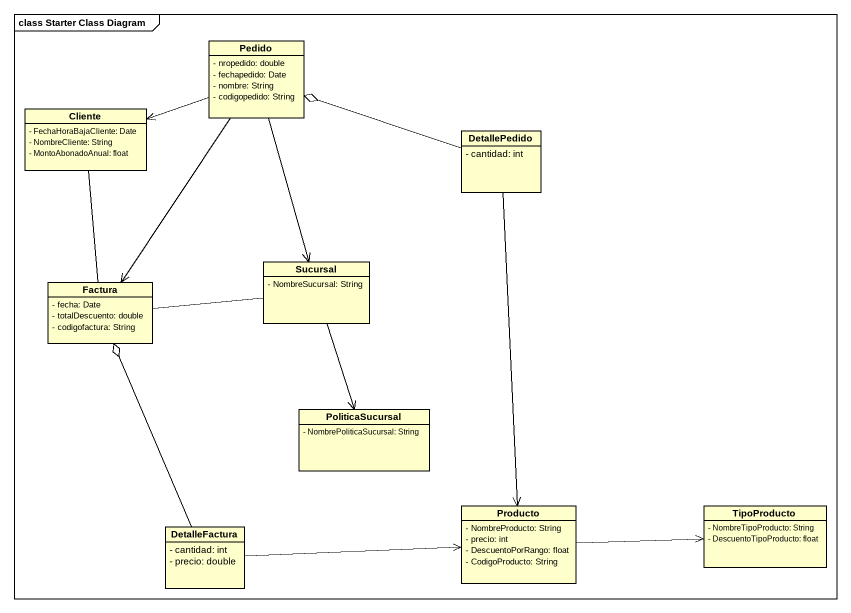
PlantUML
@startuml
mainframe class Starter Class Diagram
hide circle
hide empty members
skinparam classAttributeIconSize 0
class Pedido {
  - nropedido: double
  - fechapedido: Date
  - nombre: String
  - codigopedido: String
}
class Cliente {
  - FechaHoraBajaCliente: Date
  - NombreCliente: String
  - MontoAbonadoAnual: float
}
class DetallePedido {
  - cantidad: int
}
class Sucursal {
  - NombreSucursal: String
}
class Factura {
  - fecha: Date
  - totalDescuento: double
  - codigofactura: String
}
class PoliticaSucursal {
  - NombrePoliticaSucursal: String
}
class Producto {
  - NombreProducto: String
  - precio: int
  - DescuentoPorRango: float
  - CodigoProducto: String
}
class TipoProducto {
  - NombreTipoProducto: String
  - DescuentoTipoProducto: float
}
class DetalleFactura {
  - cantidad: int
  - precio: double
}
Pedido -left-> Cliente
Pedido --> Sucursal
Pedido --> Factura
Cliente -- Factura
DetallePedido -left-o Pedido
DetallePedido --> Producto
Sucursal --> PoliticaSucursal
Factura -right- Sucursal
Producto -right-> TipoProducto
Producto <-left- DetalleFactura
DetalleFactura -up-o Factura
@enduml
